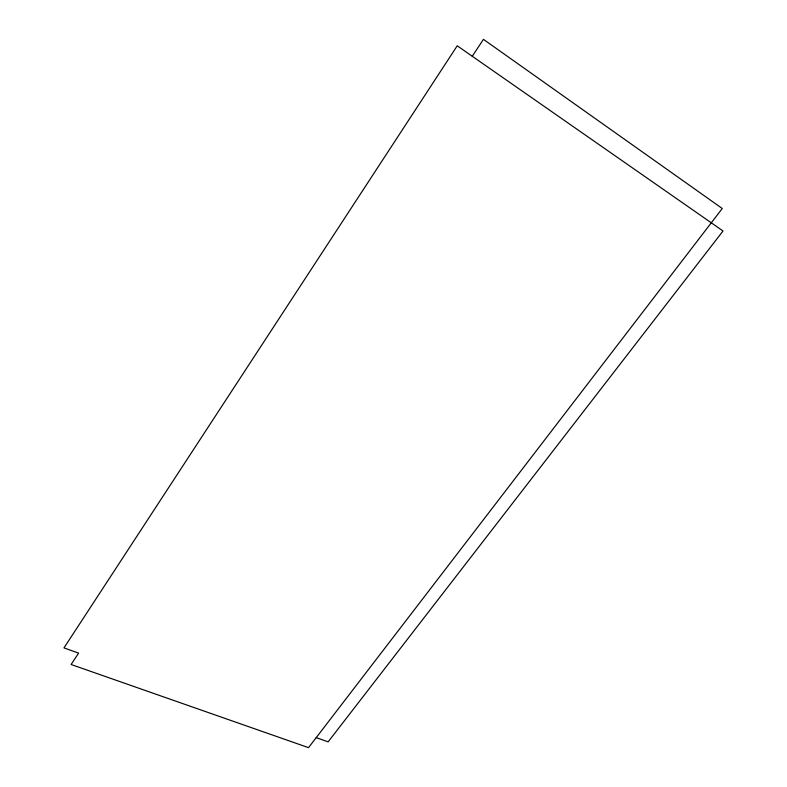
<?xml version="1.0" encoding="UTF-8"?>
<svg xmlns="http://www.w3.org/2000/svg" width="787" height="787" viewBox="0 0 787 787"><rect width="100%" height="100%" fill="white"/><g stroke="black" fill="none" stroke-linecap="round" stroke-linejoin="round"><path stroke-width="1.18" d="M472.269 56.271L483.434 39.35L722.269 208.506L308.524 747.65L71.096 664.503L78.611 653.112L63.973 647.898L457.237 45.794L723.027 230.985L328.13 741.856L316.226 737.616"/></g></svg>
